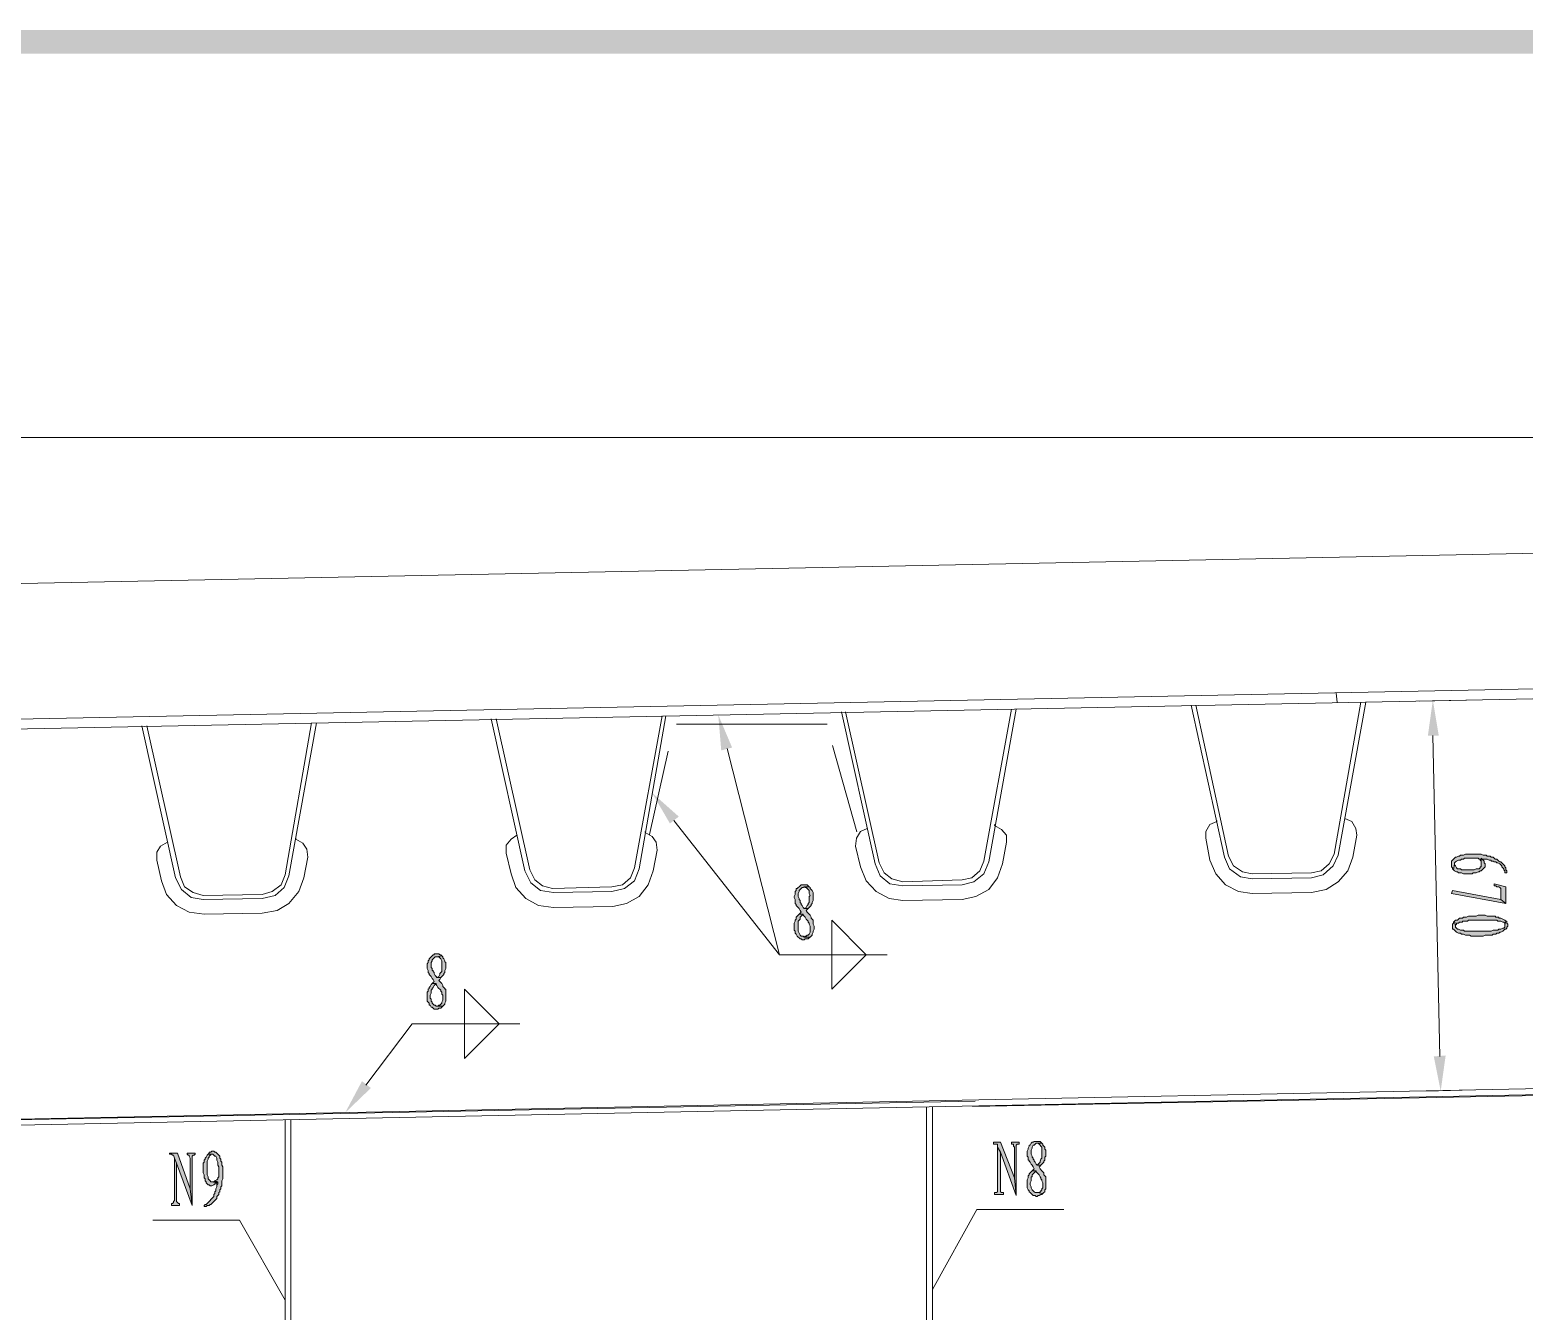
# Model space of a CAD drawing. Header units: inches. Extents: x 20 to 409, y 5 to 283.
# Drawn here: x 280.1 to 344.2, y 228.2 to 283.1 of the extents above; entities that cross this region are included whole.
import ezdxf

# ---------------------------------------------------------------- set-up
doc = ezdxf.new("R2010")
doc.units = ezdxf.units.IN
doc.header["$MEASUREMENT"] = 0
doc.layers.add('C00-00-00', color=7, linetype='Continuous')
doc.layers.add('CFF-00-00', color=1, linetype='Continuous')

msp = doc.modelspace()

# ---------------------------------------------------------------- hatches: boundary and pattern name
at = {"layer": 'C00-00-00'}
h = msp.add_hatch(color=0, dxfattribs=at)
h.dxf.hatch_style = 2
h.paths.add_polyline_path([(408.822, 283.101), (28.838, 282.085), (27.822, 283.101)])
h = msp.add_hatch(color=0, dxfattribs=at)
h.dxf.hatch_style = 2
h.paths.add_polyline_path([(407.806, 282.085), (408.822, 283.101), (28.838, 282.085)])
h = msp.add_hatch(color=0, dxfattribs=at)
h.dxf.hatch_style = 2
h.paths.add_polyline_path([(340.581, 252.832), (340.115, 252.832), (340.327, 254.356)])
h = msp.add_hatch(color=0, dxfattribs=at)
h.dxf.hatch_style = 2
h.paths.add_polyline_path([(309.804, 252.197), (309.677, 253.721), (310.27, 252.324)])
h = msp.add_hatch(color=0, dxfattribs=at)
h.dxf.hatch_style = 2
h.paths.add_polyline_path([(307.603, 249.065), (306.841, 250.377), (307.984, 249.361)])
h = msp.add_hatch(color=0, dxfattribs=at)
h.dxf.hatch_style = 2
h.paths.add_polyline_path([(343.502, 246.948), (343.502, 247.033), (343.459, 247.075), (343.459, 247.16), (343.417, 247.202), (343.417, 247.244), (343.375, 247.287), (343.332, 247.329), (343.29, 247.371), (343.248, 247.414), (343.205, 247.414), (343.163, 247.456), (343.121, 247.498), (343.078, 247.541), (342.994, 247.541), (342.951, 247.583), (342.909, 247.625), (342.824, 247.625), (342.782, 247.668), (342.655, 247.668), (342.613, 247.71), (342.486, 247.71), (342.401, 247.752), (342.316, 247.752), (341.724, 247.752), (341.639, 247.71), (341.512, 247.71), (341.47, 247.668), (341.427, 247.668), (341.343, 247.625), (341.3, 247.625), (341.258, 247.583), (341.216, 247.541), (341.173, 247.498), (341.131, 247.456), (341.131, 247.202), (341.173, 247.16), (341.173, 247.117), (341.216, 247.075), (341.258, 247.329), (341.258, 247.371), (341.3, 247.414), (341.343, 247.456), (341.427, 247.498), (341.512, 247.498), (341.554, 247.541), (341.639, 247.541), (341.681, 247.583), (342.274, 247.583), (342.316, 247.541), (342.359, 247.541), (342.359, 247.498), (342.401, 247.456), (342.401, 247.287), (342.401, 247.583), (342.443, 247.541), (342.655, 247.541), (342.74, 247.498), (342.824, 247.498), (342.824, 247.456), (342.909, 247.456), (342.951, 247.414), (343.036, 247.414), (343.078, 247.371), (343.121, 247.371), (343.205, 247.329), (343.248, 247.287), (343.29, 247.244), (343.29, 247.202), (343.332, 247.16), (343.375, 247.117), (343.375, 247.075), (343.417, 247.033), (343.417, 246.948)])
h = msp.add_hatch(color=0, dxfattribs=at)
h.dxf.hatch_style = 2
h.paths.add_polyline_path([(342.57, 247.244), (342.57, 247.329), (342.528, 247.371), (342.528, 247.456), (342.486, 247.498), (342.443, 247.541), (342.401, 247.583), (342.401, 247.202), (342.359, 247.202), (342.359, 247.16), (342.316, 247.117), (342.189, 247.117), (342.105, 247.075), (341.554, 247.075), (341.512, 247.117), (341.427, 247.117), (341.385, 247.117), (341.343, 247.16), (341.3, 247.244), (341.258, 247.287), (341.258, 247.329), (341.216, 247.075), (341.258, 247.033), (341.343, 246.99), (341.385, 246.99), (341.427, 246.948), (341.554, 246.948), (341.639, 246.906), (342.02, 246.906), (342.062, 246.948), (342.189, 246.948), (342.274, 246.99), (342.316, 246.99), (342.359, 247.033), (342.401, 247.033), (342.443, 247.075), (342.486, 247.117), (342.528, 247.16), (342.57, 247.202)])
h = msp.add_hatch(color=0, dxfattribs=at)
h.dxf.hatch_style = 2
h.paths.add_polyline_path([(313.36, 246.44), (313.233, 246.44), (313.191, 246.398), (313.149, 246.355), (313.106, 246.313), (313.064, 246.271), (313.022, 246.271), (313.022, 246.186), (312.979, 246.144), (312.979, 246.017), (312.937, 245.932), (312.937, 245.89), (312.979, 245.805), (312.979, 245.636), (313.022, 245.593), (313.022, 245.551), (313.064, 245.509), (313.106, 245.466), (313.149, 245.424), (313.191, 245.339), (313.233, 245.255), (313.191, 245.212), (313.149, 245.17), (313.318, 245.17), (313.318, 245.128), (313.36, 245.085), (313.403, 245.043), (313.445, 244.958), (313.487, 244.916), (313.53, 244.874), (313.53, 244.831), (313.572, 244.789), (313.572, 244.747), (313.614, 244.662), (313.614, 244.408), (313.572, 244.323), (313.53, 244.281), (313.487, 244.281), (313.445, 244.239), (313.403, 244.239), (313.36, 244.196), (313.614, 244.196), (313.657, 244.239), (313.699, 244.281), (313.699, 244.323), (313.741, 244.408), (313.741, 244.45), (313.784, 244.535), (313.784, 244.662), (313.741, 244.747), (313.741, 244.916), (313.699, 244.958), (313.657, 245.001), (313.657, 245.043), (313.614, 245.128), (313.572, 245.17), (313.487, 245.255), (313.445, 245.339), (313.487, 245.382), (313.53, 245.424), (313.36, 245.424), (313.318, 245.466), (313.276, 245.551), (313.233, 245.593), (313.233, 245.636), (313.191, 245.678), (313.191, 245.763), (313.149, 245.805), (313.149, 245.847), (313.106, 245.932), (313.106, 246.059), (313.149, 246.144), (313.149, 246.186), (313.191, 246.228), (313.233, 246.271), (313.276, 246.313), (313.318, 246.313), (313.36, 246.355), (313.572, 246.355), (313.53, 246.398), (313.487, 246.44)])
h = msp.add_hatch(color=0, dxfattribs=at)
h.dxf.hatch_style = 2
h.paths.add_polyline_path([(313.572, 246.355), (313.36, 246.355), (313.403, 246.313), (313.445, 246.313), (313.487, 246.271), (313.53, 246.228), (313.572, 246.186), (313.572, 246.059), (313.614, 245.974), (313.572, 245.932), (313.572, 245.678), (313.53, 245.636), (313.53, 245.593), (313.487, 245.551), (313.445, 245.466), (313.36, 245.424), (313.53, 245.424), (313.572, 245.466), (313.614, 245.509), (313.657, 245.551), (313.657, 245.593), (313.699, 245.636), (313.699, 245.678), (313.741, 245.763), (313.741, 246.101), (313.699, 246.186), (313.657, 246.228), (313.614, 246.271), (313.614, 246.313)])
h = msp.add_hatch(color=0, dxfattribs=at)
h.dxf.hatch_style = 2
h.paths.add_polyline_path([(343.459, 245.636), (343.248, 245.805), (341.173, 246.186), (341.131, 246.059)])
h = msp.add_hatch(color=0, dxfattribs=at)
h.dxf.hatch_style = 2
h.paths.add_polyline_path([(343.459, 245.636), (343.459, 246.355), (342.951, 246.482), (342.951, 246.398), (343.036, 246.398), (343.078, 246.355), (343.163, 246.355), (343.205, 246.313), (343.248, 246.271), (343.248, 245.805)])
h = msp.add_hatch(color=0, dxfattribs=at)
h.dxf.hatch_style = 2
h.paths.add_polyline_path([(313.149, 245.17), (313.106, 245.128), (313.064, 245.085), (313.022, 245.043), (313.022, 244.958), (312.979, 244.916), (312.979, 244.874), (312.937, 244.789), (312.937, 244.493), (312.979, 244.45), (312.979, 244.366), (313.022, 244.323), (313.064, 244.239), (313.106, 244.196), (313.149, 244.154), (313.191, 244.112), (313.233, 244.112), (313.276, 244.069), (313.36, 244.069), (313.403, 244.112), (313.53, 244.112), (313.572, 244.154), (313.614, 244.196), (313.36, 244.196), (313.318, 244.239), (313.233, 244.239), (313.191, 244.281), (313.149, 244.366), (313.106, 244.45), (313.106, 244.874), (313.149, 244.916), (313.191, 244.958), (313.191, 245.043), (313.233, 245.085), (313.318, 245.17)])
h = msp.add_hatch(color=0, dxfattribs=at)
h.dxf.hatch_style = 2
h.paths.add_polyline_path([(343.544, 244.704), (343.544, 244.747), (343.502, 244.789), (343.502, 244.874), (343.459, 244.874), (343.417, 244.704), (343.417, 244.62), (343.375, 244.577), (343.332, 244.577), (343.248, 244.535), (343.163, 244.535), (343.121, 244.493), (342.909, 244.493), (342.824, 244.45), (342.359, 244.45), (342.316, 244.45), (341.681, 244.45), (341.639, 244.493), (341.512, 244.493), (341.427, 244.535), (341.385, 244.535), (341.343, 244.577), (341.3, 244.62), (341.3, 244.662), (341.258, 244.874), (341.216, 244.831), (341.216, 244.789), (341.173, 244.747), (341.173, 244.535), (341.216, 244.535), (341.258, 244.493), (341.3, 244.45), (341.343, 244.408), (341.427, 244.366), (341.512, 244.366), (341.554, 244.323), (341.639, 244.323), (341.724, 244.281), (341.893, 244.281), (341.978, 244.239), (342.486, 244.239), (342.57, 244.281), (342.867, 244.281), (342.909, 244.323), (343.036, 244.323), (343.078, 244.366), (343.163, 244.366), (343.205, 244.408), (343.248, 244.408), (343.332, 244.45), (343.375, 244.493), (343.417, 244.535), (343.459, 244.535), (343.502, 244.577), (343.502, 244.62), (343.544, 244.662)])
h = msp.add_hatch(color=0, dxfattribs=at)
h.dxf.hatch_style = 2
h.paths.add_polyline_path([(343.459, 244.874), (343.417, 244.916), (343.332, 244.958), (343.248, 245.001), (343.163, 245.001), (343.163, 245.043), (343.036, 245.043), (342.994, 245.085), (342.655, 245.085), (342.57, 245.128), (342.274, 245.128), (342.189, 245.085), (341.851, 245.085), (341.766, 245.043), (341.724, 245.043), (341.639, 245.043), (341.597, 245.001), (341.47, 245.001), (341.427, 244.958), (341.385, 244.916), (341.3, 244.916), (341.258, 244.874), (341.3, 244.662), (341.3, 244.704), (341.343, 244.747), (341.343, 244.789), (341.427, 244.789), (341.47, 244.831), (341.597, 244.831), (341.597, 244.874), (341.808, 244.874), (341.851, 244.916), (343.078, 244.916), (343.121, 244.874), (343.248, 244.874), (343.332, 244.831), (343.375, 244.831), (343.417, 244.789), (343.417, 244.704)])
h = msp.add_hatch(color=0, dxfattribs=at)
h.dxf.hatch_style = 2
h.paths.add_polyline_path([(297.612, 243.477), (297.485, 243.477), (297.485, 243.434), (297.443, 243.434), (297.401, 243.392), (297.358, 243.35), (297.316, 243.307), (297.274, 243.265), (297.274, 243.223), (297.231, 243.18), (297.231, 243.096), (297.189, 243.053), (297.189, 242.842), (297.231, 242.757), (297.231, 242.672), (297.274, 242.63), (297.274, 242.588), (297.316, 242.545), (297.358, 242.503), (297.401, 242.418), (297.443, 242.376), (297.485, 242.291), (297.443, 242.249), (297.401, 242.207), (297.57, 242.207), (297.57, 242.164), (297.612, 242.122), (297.655, 242.037), (297.697, 241.995), (297.739, 241.953), (297.782, 241.91), (297.782, 241.868), (297.824, 241.826), (297.824, 241.741), (297.866, 241.699), (297.866, 241.487), (297.824, 241.402), (297.824, 241.36), (297.782, 241.318), (297.739, 241.275), (297.697, 241.275), (297.655, 241.233), (297.612, 241.233), (297.866, 241.233), (297.909, 241.275), (297.951, 241.318), (297.951, 241.36), (297.993, 241.445), (297.993, 241.953), (297.951, 241.953), (297.951, 241.995), (297.909, 242.037), (297.866, 242.08), (297.866, 242.122), (297.824, 242.207), (297.739, 242.291), (297.697, 242.334), (297.739, 242.376), (297.782, 242.461), (297.612, 242.461), (297.57, 242.503), (297.528, 242.545), (297.485, 242.63), (297.485, 242.672), (297.443, 242.715), (297.443, 242.757), (297.401, 242.757), (297.401, 242.842), (297.358, 242.884), (297.358, 243.096), (297.401, 243.18), (297.401, 243.223), (297.443, 243.265), (297.485, 243.307), (297.528, 243.35), (297.612, 243.35), (297.824, 243.392), (297.782, 243.434), (297.739, 243.434), (297.697, 243.477)])
h = msp.add_hatch(color=0, dxfattribs=at)
h.dxf.hatch_style = 2
h.paths.add_polyline_path([(297.824, 243.392), (297.612, 243.35), (297.697, 243.35), (297.739, 243.307), (297.782, 243.265), (297.824, 243.18), (297.824, 242.715), (297.782, 242.672), (297.739, 242.63), (297.739, 242.588), (297.697, 242.503), (297.612, 242.461), (297.782, 242.461), (297.824, 242.503), (297.866, 242.545), (297.909, 242.588), (297.909, 242.63), (297.951, 242.672), (297.951, 242.757), (297.993, 242.842), (297.993, 243.096), (297.951, 243.138), (297.951, 243.18), (297.909, 243.265), (297.866, 243.307), (297.866, 243.35)])
h = msp.add_hatch(color=0, dxfattribs=at)
h.dxf.hatch_style = 2
h.paths.add_polyline_path([(297.401, 242.207), (297.358, 242.164), (297.316, 242.08), (297.274, 242.037), (297.274, 241.995), (297.231, 241.953), (297.231, 241.868), (297.189, 241.826), (297.189, 241.445), (297.231, 241.402), (297.274, 241.36), (297.274, 241.275), (297.316, 241.275), (297.358, 241.191), (297.401, 241.191), (297.443, 241.148), (297.485, 241.106), (297.612, 241.106), (297.655, 241.106), (297.697, 241.148), (297.782, 241.148), (297.824, 241.191), (297.866, 241.233), (297.57, 241.233), (297.528, 241.275), (297.485, 241.275), (297.443, 241.318), (297.401, 241.36), (297.401, 241.402), (297.358, 241.445), (297.358, 241.529), (297.316, 241.572), (297.316, 241.699), (297.358, 241.783), (297.358, 241.91), (297.401, 241.953), (297.401, 241.995), (297.443, 242.037), (297.485, 242.122), (297.57, 242.207)])
h = msp.add_hatch(color=0, dxfattribs=at)
h.dxf.hatch_style = 2
h.paths.add_polyline_path([(340.877, 239.116), (340.369, 239.074), (340.665, 237.592)])
h = msp.add_hatch(color=0, dxfattribs=at)
h.dxf.hatch_style = 2
h.paths.add_polyline_path([(294.776, 237.719), (293.675, 236.661), (294.395, 238.016)])
h = msp.add_hatch(color=0, dxfattribs=at)
h.dxf.hatch_style = 2
h.paths.add_polyline_path([(321.785, 235.391), (321.488, 235.391), (321.488, 235.306), (321.658, 235.306), (321.658, 235.179), (321.785, 234.968), (322.462, 233.105), (322.377, 233.867)])
h = msp.add_hatch(color=0, dxfattribs=at)
h.dxf.hatch_style = 2
h.paths.add_polyline_path([(322.589, 235.391), (322.25, 235.391), (322.25, 235.306), (322.335, 235.306), (322.335, 235.222), (322.377, 235.179), (322.377, 233.867), (322.462, 233.105), (322.462, 235.264), (322.504, 235.306), (322.589, 235.306)])
h = msp.add_hatch(color=0, dxfattribs=at)
h.dxf.hatch_style = 2
h.paths.add_polyline_path([(323.351, 235.433), (323.224, 235.433), (323.182, 235.391), (323.139, 235.391), (323.097, 235.349), (323.055, 235.264), (323.012, 235.264), (323.012, 235.222), (322.97, 235.137), (322.97, 235.095), (322.928, 235.01), (322.928, 234.798), (322.97, 234.756), (322.97, 234.629), (323.012, 234.629), (323.012, 234.587), (323.055, 234.544), (323.097, 234.46), (323.139, 234.417), (323.182, 234.333), (323.224, 234.248), (323.182, 234.206), (323.139, 234.163), (323.309, 234.163), (323.309, 234.121), (323.351, 234.079), (323.393, 234.036), (323.436, 233.994), (323.478, 233.909), (323.52, 233.867), (323.52, 233.825), (323.563, 233.782), (323.563, 233.74), (323.605, 233.655), (323.605, 233.444), (323.563, 233.401), (323.563, 233.359), (323.52, 233.317), (323.52, 233.274), (323.478, 233.274), (323.436, 233.232), (323.351, 233.232), (323.605, 233.19), (323.647, 233.232), (323.69, 233.274), (323.69, 233.359), (323.732, 233.401), (323.732, 233.909), (323.69, 233.952), (323.647, 233.994), (323.647, 234.079), (323.605, 234.121), (323.563, 234.163), (323.478, 234.248), (323.436, 234.333), (323.478, 234.375), (323.52, 234.417), (323.351, 234.417), (323.309, 234.46), (323.266, 234.544), (323.224, 234.587), (323.224, 234.629), (323.182, 234.671), (323.182, 234.714), (323.139, 234.756), (323.139, 234.798), (323.097, 234.883), (323.097, 235.052), (323.139, 235.137), (323.139, 235.179), (323.182, 235.264), (323.224, 235.264), (323.266, 235.306), (323.309, 235.349), (323.563, 235.349), (323.52, 235.391), (323.478, 235.433)])
h = msp.add_hatch(color=0, dxfattribs=at)
h.dxf.hatch_style = 2
h.paths.add_polyline_path([(323.563, 235.349), (323.351, 235.349), (323.393, 235.349), (323.436, 235.306), (323.478, 235.264), (323.52, 235.222), (323.563, 235.179), (323.563, 234.714), (323.52, 234.671), (323.478, 234.587), (323.478, 234.544), (323.436, 234.502), (323.351, 234.417), (323.52, 234.417), (323.563, 234.46), (323.605, 234.502), (323.647, 234.544), (323.647, 234.587), (323.69, 234.629), (323.69, 234.756), (323.732, 234.798), (323.732, 235.052), (323.69, 235.095), (323.69, 235.179), (323.647, 235.222), (323.605, 235.264), (323.605, 235.306)])
h = msp.add_hatch(color=0, dxfattribs=at)
h.dxf.hatch_style = 2
h.paths.add_polyline_path([(286.479, 234.925), (286.14, 234.925), (286.14, 234.883), (286.225, 234.883), (286.267, 234.841), (286.309, 234.841), (286.352, 234.714), (286.436, 234.502), (287.114, 232.682), (287.029, 233.401)])
h = msp.add_hatch(color=0, dxfattribs=at)
h.dxf.hatch_style = 2
h.paths.add_polyline_path([(286.352, 234.714), (286.352, 232.893), (286.309, 232.851), (286.309, 232.809), (286.267, 232.766), (286.225, 232.766), (286.225, 232.682), (286.563, 232.682), (286.563, 232.766), (286.521, 232.766), (286.479, 232.809), (286.436, 232.851), (286.436, 234.502)])
h = msp.add_hatch(color=0, dxfattribs=at)
h.dxf.hatch_style = 2
h.paths.add_polyline_path([(287.241, 234.925), (286.902, 234.925), (286.902, 234.883), (286.944, 234.841), (286.987, 234.841), (286.987, 234.798), (287.029, 234.714), (287.029, 233.401), (287.114, 232.682), (287.114, 234.798), (287.156, 234.841), (287.198, 234.841), (287.241, 234.883)])
h = msp.add_hatch(color=0, dxfattribs=at)
h.dxf.hatch_style = 2
h.paths.add_polyline_path([(287.791, 234.883), (287.749, 234.841), (287.706, 234.756), (287.664, 234.714), (287.664, 234.671), (287.622, 234.629), (287.622, 234.544), (287.579, 234.502), (287.579, 234.079), (287.622, 233.994), (287.622, 233.867), (287.664, 233.825), (287.664, 233.74), (287.706, 233.698), (287.706, 233.655), (287.749, 233.613), (287.791, 233.571), (287.833, 233.571), (287.876, 233.528), (287.918, 233.528), (287.96, 233.528), (288.045, 233.571), (288.087, 233.613), (288.13, 233.613), (288.172, 233.655), (287.96, 233.698), (287.918, 233.698), (287.876, 233.74), (287.833, 233.782), (287.791, 233.825), (287.791, 233.909), (287.749, 233.994), (287.749, 234.587), (287.791, 234.671), (287.791, 234.714), (287.833, 234.756), (287.833, 234.798), (287.876, 234.841), (287.918, 234.841), (287.918, 234.883), (287.96, 234.883)])
h = msp.add_hatch(color=0, dxfattribs=at)
h.dxf.hatch_style = 2
h.paths.add_polyline_path([(288.003, 235.01), (287.96, 235.01), (287.918, 234.968), (287.833, 234.968), (287.833, 234.925), (287.791, 234.883), (288.003, 234.883), (288.045, 234.841), (288.087, 234.798), (288.13, 234.798), (288.172, 234.714), (288.172, 234.629), (288.214, 234.544), (288.214, 234.417), (288.257, 234.333), (288.257, 233.909), (288.214, 233.867), (288.214, 233.825), (288.172, 233.782), (288.087, 233.74), (288.214, 233.698), (288.214, 233.613), (288.172, 233.571), (288.172, 233.486), (288.13, 233.401), (288.13, 233.317), (288.087, 233.274), (288.087, 233.19), (288.045, 233.147), (288.045, 233.063), (288.003, 233.02), (287.96, 232.978), (287.918, 232.936), (287.876, 232.893), (287.833, 232.851), (287.791, 232.809), (287.749, 232.766), (287.706, 232.724), (287.664, 232.724), (287.622, 232.682), (287.622, 232.639), (287.664, 232.639), (287.706, 232.639), (287.749, 232.682), (287.833, 232.682), (287.876, 232.724), (287.918, 232.724), (287.96, 232.766), (288.003, 232.809), (288.045, 232.851), (288.087, 232.893), (288.13, 232.936), (288.172, 232.978), (288.172, 233.063), (288.214, 233.105), (288.257, 233.147), (288.257, 233.232), (288.299, 233.274), (288.299, 233.359), (288.341, 233.401), (288.341, 233.486), (288.384, 233.528), (288.384, 233.74), (288.426, 233.825), (288.426, 234.333), (288.384, 234.417), (288.384, 234.544), (288.341, 234.587), (288.341, 234.671), (288.299, 234.714), (288.299, 234.798), (288.257, 234.841), (288.214, 234.883), (288.172, 234.925), (288.13, 234.968), (288.087, 234.968), (288.045, 235.01)])
h = msp.add_hatch(color=0, dxfattribs=at)
h.dxf.hatch_style = 2
h.paths.add_polyline_path([(321.658, 235.179), (321.658, 233.274), (321.615, 233.232), (321.531, 233.232), (321.531, 233.147), (321.912, 233.147), (321.912, 233.232), (321.827, 233.232), (321.785, 233.274), (321.785, 234.968)])
h = msp.add_hatch(color=0, dxfattribs=at)
h.dxf.hatch_style = 2
h.paths.add_polyline_path([(323.139, 234.163), (323.097, 234.121), (323.055, 234.079), (323.012, 234.036), (323.012, 233.994), (322.97, 233.952), (322.97, 233.867), (322.928, 233.782), (322.928, 233.444), (322.97, 233.359), (323.012, 233.317), (323.012, 233.274), (323.055, 233.232), (323.097, 233.19), (323.139, 233.147), (323.182, 233.105), (323.266, 233.105), (323.309, 233.063), (323.351, 233.063), (323.393, 233.105), (323.436, 233.105), (323.52, 233.147), (323.563, 233.147), (323.605, 233.19), (323.351, 233.232), (323.266, 233.232), (323.224, 233.274), (323.182, 233.317), (323.139, 233.359), (323.097, 233.444), (323.097, 233.486), (323.055, 233.571), (323.055, 233.655), (323.097, 233.74), (323.097, 233.909), (323.139, 233.909), (323.139, 233.994), (323.182, 234.036), (323.224, 234.079), (323.309, 234.163)])
h = msp.add_hatch(color=0, dxfattribs=at)
h.dxf.hatch_style = 2
h.paths.add_polyline_path([(288.087, 233.74), (288.045, 233.698), (287.96, 233.698), (288.172, 233.655), (288.214, 233.698)])

# ---------------------------------------------------------------- linework, layer by layer
at = {"layer": 'C00-00-00', "color": 0, "lineweight": 0}
for points in [[(52.714, 265.617), (384.734, 265.617)], [(362.086, 261.003), (95.09, 255.669)], [(386.216, 255.245), (51.19, 248.557)], [(386.216, 255.669), (51.232, 248.98)], [(336.22, 254.272), (336.178, 254.653)], [(314.969, 253.848), (316.408, 247.329)], [(315.138, 253.848), (316.578, 247.371), (316.789, 246.948), (317.128, 246.694), (317.594, 246.567)], [(321.065, 247.456), (322.25, 253.975)], [(321.277, 247.414), (322.462, 253.975)], [(329.955, 254.145), (331.394, 247.625)], [(330.167, 254.145), (331.564, 247.668), (331.775, 247.244), (332.156, 246.99), (332.58, 246.906)], [(336.093, 247.752), (337.236, 254.272)], [(336.263, 247.71), (337.448, 254.272)], [(341.766, 254.356), (339.734, 254.314)], [(284.955, 253.256), (286.394, 246.736)], [(285.166, 253.256), (286.606, 246.779), (286.775, 246.355), (287.156, 246.101), (287.579, 245.974)], [(291.093, 246.863), (292.236, 253.383)], [(291.262, 246.821), (292.448, 253.383)], [(299.941, 253.552), (301.38, 247.033)], [(300.152, 253.552), (301.592, 247.075), (301.803, 246.652), (302.142, 246.398), (302.565, 246.271)], [(306.079, 247.16), (307.264, 253.679)], [(306.291, 247.117), (307.434, 253.679)], [(340.623, 239.074), (340.327, 252.832)], [(310.058, 252.282), (312.302, 243.434)], [(306.545, 248.684), (306.545, 248.726)], [(306.883, 247.033), (307.053, 247.922), (307.01, 248.26), (306.841, 248.514), (306.545, 248.684)], [(307.772, 249.192), (312.302, 243.434)], [(316.07, 248.853), (315.773, 248.726), (315.604, 248.43), (315.562, 248.091)], [(316.07, 248.853), (316.07, 248.895)], [(321.531, 248.98), (321.531, 249.022)], [(321.869, 247.329), (322.039, 248.26), (322.039, 248.557), (321.827, 248.811), (321.531, 248.98)], [(331.056, 249.149), (330.759, 249.022), (330.59, 248.726), (330.59, 248.43)], [(331.056, 249.149), (331.056, 249.192)], [(336.559, 249.276), (336.559, 249.319)], [(336.898, 247.625), (337.067, 248.557), (337.025, 248.853), (336.855, 249.149), (336.559, 249.276)], [(286.055, 248.26), (285.759, 248.091), (285.59, 247.837), (285.59, 247.498)], [(286.055, 248.26), (286.055, 248.303)], [(291.559, 248.387), (291.559, 248.43)], [(291.897, 246.736), (292.067, 247.625), (292.024, 247.964), (291.855, 248.218), (291.559, 248.387)], [(301.041, 248.557), (300.787, 248.387), (300.576, 248.133), (300.576, 247.795)], [(301.041, 248.557), (301.041, 248.599)], [(315.562, 248.091), (315.773, 247.202)], [(330.59, 248.43), (330.759, 247.498)], [(285.59, 247.498), (285.801, 246.609)], [(300.576, 247.795), (300.787, 246.906)], [(320.134, 246.652), (320.557, 246.736), (320.896, 247.033), (321.065, 247.456)], [(320.134, 246.44), (320.642, 246.567), (321.065, 246.906), (321.277, 247.414)], [(330.759, 247.498), (331.013, 246.906), (331.437, 246.44), (331.987, 246.144), (332.58, 246.059)], [(331.394, 247.625), (331.606, 247.117), (332.072, 246.779), (332.58, 246.694)], [(332.58, 246.059), (335.12, 246.101), (335.755, 246.228), (336.263, 246.567), (336.686, 247.033), (336.898, 247.625)], [(335.12, 246.948), (335.543, 247.033), (335.882, 247.329), (336.093, 247.752)], [(335.12, 246.736), (335.628, 246.863), (336.051, 247.244), (336.263, 247.71)], [(290.119, 246.017), (290.543, 246.144), (290.924, 246.44), (291.093, 246.863)], [(290.119, 245.847), (290.67, 245.974), (291.051, 246.313), (291.262, 246.821)], [(300.787, 246.906), (300.999, 246.313), (301.422, 245.847), (301.973, 245.551), (302.608, 245.466)], [(301.38, 247.033), (301.634, 246.525), (302.057, 246.186), (302.608, 246.101)], [(302.608, 245.466), (305.148, 245.509), (305.74, 245.636), (306.291, 245.932), (306.672, 246.44), (306.883, 247.033)], [(305.105, 246.355), (305.571, 246.44), (305.91, 246.736), (306.079, 247.16)], [(305.105, 246.144), (305.656, 246.271), (306.079, 246.609), (306.291, 247.117)], [(315.773, 247.202), (316.027, 246.609), (316.451, 246.144), (317.001, 245.847), (317.594, 245.763)], [(316.408, 247.329), (316.62, 246.821), (317.043, 246.482), (317.594, 246.398)], [(317.594, 245.763), (320.134, 245.805), (320.726, 245.932), (321.277, 246.228), (321.658, 246.736), (321.869, 247.329)], [(332.58, 246.906), (335.12, 246.948)], [(285.801, 246.609), (286.013, 246.017), (286.436, 245.551), (286.987, 245.255), (287.622, 245.17)], [(286.394, 246.736), (286.648, 246.228), (287.071, 245.89), (287.579, 245.805)], [(287.622, 245.17), (290.119, 245.212), (290.754, 245.339), (291.262, 245.636), (291.686, 246.144), (291.897, 246.736)], [(302.565, 246.271), (305.105, 246.355)], [(302.608, 246.101), (305.105, 246.144)], [(317.594, 246.567), (320.134, 246.652)], [(317.594, 246.398), (320.134, 246.44)], [(332.58, 246.694), (335.12, 246.736)], [(287.579, 245.974), (290.119, 246.017)], [(287.579, 245.805), (290.119, 245.847)], [(312.302, 243.434), (316.916, 243.434)], [(312.302, 243.434), (316.916, 243.434)], [(294.564, 237.846), (296.554, 240.471)], [(386.216, 238.524), (158.844, 233.952)], [(386.216, 238.27), (158.844, 233.698), (63.678, 231.793)], [(342.105, 237.635), (340.073, 237.592)], [(318.61, 236.915), (318.61, 179.003)], [(318.864, 236.915), (318.864, 179.003)], [(291.093, 236.365), (291.093, 179.003)], [(291.347, 236.365), (291.347, 179.003)], [(285.42, 232.047), (289.146, 232.047), (291.093, 228.618)], [(324.494, 232.512), (320.769, 232.512), (318.864, 229.083)]]:
    msp.add_lwpolyline(points, dxfattribs=at)
for points in [[(343.502, 246.948), (343.502, 247.033), (343.459, 247.075), (343.459, 247.16), (343.417, 247.202), (343.417, 247.244), (343.375, 247.287), (343.332, 247.329), (343.29, 247.371), (343.248, 247.414), (343.205, 247.414), (343.163, 247.456), (343.121, 247.498), (343.078, 247.541), (342.994, 247.541), (342.951, 247.583), (342.909, 247.625), (342.824, 247.625), (342.782, 247.668), (342.655, 247.668), (342.613, 247.71), (342.486, 247.71), (342.401, 247.752), (342.316, 247.752), (341.724, 247.752), (341.639, 247.71), (341.512, 247.71), (341.47, 247.668), (341.427, 247.668), (341.343, 247.625), (341.3, 247.625), (341.258, 247.583), (341.216, 247.541), (341.173, 247.498), (341.131, 247.456), (341.131, 247.202), (341.173, 247.16), (341.173, 247.117), (341.216, 247.075), (341.258, 247.329), (341.258, 247.371), (341.3, 247.414), (341.343, 247.456), (341.427, 247.498), (341.512, 247.498), (341.554, 247.541), (341.639, 247.541), (341.681, 247.583), (342.274, 247.583), (342.316, 247.541), (342.359, 247.541), (342.359, 247.498), (342.401, 247.456), (342.401, 247.287), (342.401, 247.583), (342.443, 247.541), (342.655, 247.541), (342.74, 247.498), (342.824, 247.498), (342.824, 247.456), (342.909, 247.456), (342.951, 247.414), (343.036, 247.414), (343.078, 247.371), (343.121, 247.371), (343.205, 247.329), (343.248, 247.287), (343.29, 247.244), (343.29, 247.202), (343.332, 247.16), (343.375, 247.117), (343.375, 247.075), (343.417, 247.033), (343.417, 246.948)], [(342.57, 247.244), (342.57, 247.329), (342.528, 247.371), (342.528, 247.456), (342.486, 247.498), (342.443, 247.541), (342.401, 247.583), (342.401, 247.202), (342.359, 247.202), (342.359, 247.16), (342.316, 247.117), (342.189, 247.117), (342.105, 247.075), (341.554, 247.075), (341.512, 247.117), (341.427, 247.117), (341.385, 247.117), (341.343, 247.16), (341.3, 247.244), (341.258, 247.287), (341.258, 247.329), (341.216, 247.075), (341.258, 247.033), (341.343, 246.99), (341.385, 246.99), (341.427, 246.948), (341.554, 246.948), (341.639, 246.906), (342.02, 246.906), (342.062, 246.948), (342.189, 246.948), (342.274, 246.99), (342.316, 246.99), (342.359, 247.033), (342.401, 247.033), (342.443, 247.075), (342.486, 247.117), (342.528, 247.16), (342.57, 247.202)], [(313.36, 246.44), (313.233, 246.44), (313.191, 246.398), (313.149, 246.355), (313.106, 246.313), (313.064, 246.271), (313.022, 246.271), (313.022, 246.186), (312.979, 246.144), (312.979, 246.017), (312.937, 245.932), (312.937, 245.89), (312.979, 245.805), (312.979, 245.636), (313.022, 245.593), (313.022, 245.551), (313.064, 245.509), (313.106, 245.466), (313.149, 245.424), (313.191, 245.339), (313.233, 245.255), (313.191, 245.212), (313.149, 245.17), (313.318, 245.17), (313.318, 245.128), (313.36, 245.085), (313.403, 245.043), (313.445, 244.958), (313.487, 244.916), (313.53, 244.874), (313.53, 244.831), (313.572, 244.789), (313.572, 244.747), (313.614, 244.662), (313.614, 244.408), (313.572, 244.323), (313.53, 244.281), (313.487, 244.281), (313.445, 244.239), (313.403, 244.239), (313.36, 244.196), (313.614, 244.196), (313.657, 244.239), (313.699, 244.281), (313.699, 244.323), (313.741, 244.408), (313.741, 244.45), (313.784, 244.535), (313.784, 244.662), (313.741, 244.747), (313.741, 244.916), (313.699, 244.958), (313.657, 245.001), (313.657, 245.043), (313.614, 245.128), (313.572, 245.17), (313.487, 245.255), (313.445, 245.339), (313.487, 245.382), (313.53, 245.424), (313.36, 245.424), (313.318, 245.466), (313.276, 245.551), (313.233, 245.593), (313.233, 245.636), (313.191, 245.678), (313.191, 245.763), (313.149, 245.805), (313.149, 245.847), (313.106, 245.932), (313.106, 246.059), (313.149, 246.144), (313.149, 246.186), (313.191, 246.228), (313.233, 246.271), (313.276, 246.313), (313.318, 246.313), (313.36, 246.355), (313.572, 246.355), (313.53, 246.398), (313.487, 246.44)], [(313.572, 246.355), (313.36, 246.355), (313.403, 246.313), (313.445, 246.313), (313.487, 246.271), (313.53, 246.228), (313.572, 246.186), (313.572, 246.059), (313.614, 245.974), (313.572, 245.932), (313.572, 245.678), (313.53, 245.636), (313.53, 245.593), (313.487, 245.551), (313.445, 245.466), (313.36, 245.424), (313.53, 245.424), (313.572, 245.466), (313.614, 245.509), (313.657, 245.551), (313.657, 245.593), (313.699, 245.636), (313.699, 245.678), (313.741, 245.763), (313.741, 246.101), (313.699, 246.186), (313.657, 246.228), (313.614, 246.271), (313.614, 246.313)], [(343.459, 245.636), (343.248, 245.805), (341.173, 246.186), (341.131, 246.059)], [(343.459, 245.636), (343.459, 246.355), (342.951, 246.482), (342.951, 246.398), (343.036, 246.398), (343.078, 246.355), (343.163, 246.355), (343.205, 246.313), (343.248, 246.271), (343.248, 245.805)], [(313.149, 245.17), (313.106, 245.128), (313.064, 245.085), (313.022, 245.043), (313.022, 244.958), (312.979, 244.916), (312.979, 244.874), (312.937, 244.789), (312.937, 244.493), (312.979, 244.45), (312.979, 244.366), (313.022, 244.323), (313.064, 244.239), (313.106, 244.196), (313.149, 244.154), (313.191, 244.112), (313.233, 244.112), (313.276, 244.069), (313.36, 244.069), (313.403, 244.112), (313.53, 244.112), (313.572, 244.154), (313.614, 244.196), (313.36, 244.196), (313.318, 244.239), (313.233, 244.239), (313.191, 244.281), (313.149, 244.366), (313.106, 244.45), (313.106, 244.874), (313.149, 244.916), (313.191, 244.958), (313.191, 245.043), (313.233, 245.085), (313.318, 245.17)], [(314.546, 241.953), (314.546, 244.916), (316.027, 243.434)], [(343.544, 244.704), (343.544, 244.747), (343.502, 244.789), (343.502, 244.874), (343.459, 244.874), (343.417, 244.704), (343.417, 244.62), (343.375, 244.577), (343.332, 244.577), (343.248, 244.535), (343.163, 244.535), (343.121, 244.493), (342.909, 244.493), (342.824, 244.45), (342.359, 244.45), (342.316, 244.45), (341.681, 244.45), (341.639, 244.493), (341.512, 244.493), (341.427, 244.535), (341.385, 244.535), (341.343, 244.577), (341.3, 244.62), (341.3, 244.662), (341.258, 244.874), (341.216, 244.831), (341.216, 244.789), (341.173, 244.747), (341.173, 244.535), (341.216, 244.535), (341.258, 244.493), (341.3, 244.45), (341.343, 244.408), (341.427, 244.366), (341.512, 244.366), (341.554, 244.323), (341.639, 244.323), (341.724, 244.281), (341.893, 244.281), (341.978, 244.239), (342.486, 244.239), (342.57, 244.281), (342.867, 244.281), (342.909, 244.323), (343.036, 244.323), (343.078, 244.366), (343.163, 244.366), (343.205, 244.408), (343.248, 244.408), (343.332, 244.45), (343.375, 244.493), (343.417, 244.535), (343.459, 244.535), (343.502, 244.577), (343.502, 244.62), (343.544, 244.662)], [(343.459, 244.874), (343.417, 244.916), (343.332, 244.958), (343.248, 245.001), (343.163, 245.001), (343.163, 245.043), (343.036, 245.043), (342.994, 245.085), (342.655, 245.085), (342.57, 245.128), (342.274, 245.128), (342.189, 245.085), (341.851, 245.085), (341.766, 245.043), (341.724, 245.043), (341.639, 245.043), (341.597, 245.001), (341.47, 245.001), (341.427, 244.958), (341.385, 244.916), (341.3, 244.916), (341.258, 244.874), (341.3, 244.662), (341.3, 244.704), (341.343, 244.747), (341.343, 244.789), (341.427, 244.789), (341.47, 244.831), (341.597, 244.831), (341.597, 244.874), (341.808, 244.874), (341.851, 244.916), (343.078, 244.916), (343.121, 244.874), (343.248, 244.874), (343.332, 244.831), (343.375, 244.831), (343.417, 244.789), (343.417, 244.704)], [(297.612, 243.477), (297.485, 243.477), (297.485, 243.434), (297.443, 243.434), (297.401, 243.392), (297.358, 243.35), (297.316, 243.307), (297.274, 243.265), (297.274, 243.223), (297.231, 243.18), (297.231, 243.096), (297.189, 243.053), (297.189, 242.842), (297.231, 242.757), (297.231, 242.672), (297.274, 242.63), (297.274, 242.588), (297.316, 242.545), (297.358, 242.503), (297.401, 242.418), (297.443, 242.376), (297.485, 242.291), (297.443, 242.249), (297.401, 242.207), (297.57, 242.207), (297.57, 242.164), (297.612, 242.122), (297.655, 242.037), (297.697, 241.995), (297.739, 241.953), (297.782, 241.91), (297.782, 241.868), (297.824, 241.826), (297.824, 241.741), (297.866, 241.699), (297.866, 241.487), (297.824, 241.402), (297.824, 241.36), (297.782, 241.318), (297.739, 241.275), (297.697, 241.275), (297.655, 241.233), (297.612, 241.233), (297.866, 241.233), (297.909, 241.275), (297.951, 241.318), (297.951, 241.36), (297.993, 241.445), (297.993, 241.953), (297.951, 241.953), (297.951, 241.995), (297.909, 242.037), (297.866, 242.08), (297.866, 242.122), (297.824, 242.207), (297.739, 242.291), (297.697, 242.334), (297.739, 242.376), (297.782, 242.461), (297.612, 242.461), (297.57, 242.503), (297.528, 242.545), (297.485, 242.63), (297.485, 242.672), (297.443, 242.715), (297.443, 242.757), (297.401, 242.757), (297.401, 242.842), (297.358, 242.884), (297.358, 243.096), (297.401, 243.18), (297.401, 243.223), (297.443, 243.265), (297.485, 243.307), (297.528, 243.35), (297.612, 243.35), (297.824, 243.392), (297.782, 243.434), (297.739, 243.434), (297.697, 243.477)], [(297.824, 243.392), (297.612, 243.35), (297.697, 243.35), (297.739, 243.307), (297.782, 243.265), (297.824, 243.18), (297.824, 242.715), (297.782, 242.672), (297.739, 242.63), (297.739, 242.588), (297.697, 242.503), (297.612, 242.461), (297.782, 242.461), (297.824, 242.503), (297.866, 242.545), (297.909, 242.588), (297.909, 242.63), (297.951, 242.672), (297.951, 242.757), (297.993, 242.842), (297.993, 243.096), (297.951, 243.138), (297.951, 243.18), (297.909, 243.265), (297.866, 243.307), (297.866, 243.35)], [(297.401, 242.207), (297.358, 242.164), (297.316, 242.08), (297.274, 242.037), (297.274, 241.995), (297.231, 241.953), (297.231, 241.868), (297.189, 241.826), (297.189, 241.445), (297.231, 241.402), (297.274, 241.36), (297.274, 241.275), (297.316, 241.275), (297.358, 241.191), (297.401, 241.191), (297.443, 241.148), (297.485, 241.106), (297.612, 241.106), (297.655, 241.106), (297.697, 241.148), (297.782, 241.148), (297.824, 241.191), (297.866, 241.233), (297.57, 241.233), (297.528, 241.275), (297.485, 241.275), (297.443, 241.318), (297.401, 241.36), (297.401, 241.402), (297.358, 241.445), (297.358, 241.529), (297.316, 241.572), (297.316, 241.699), (297.358, 241.783), (297.358, 241.91), (297.401, 241.953), (297.401, 241.995), (297.443, 242.037), (297.485, 242.122), (297.57, 242.207)], [(298.798, 238.989), (298.798, 241.953), (300.279, 240.471)], [(296.554, 240.471), (301.168, 240.471)], [(321.785, 235.391), (321.488, 235.391), (321.488, 235.306), (321.658, 235.306), (321.658, 235.179), (321.785, 234.968), (322.462, 233.105), (322.377, 233.867)], [(322.589, 235.391), (322.25, 235.391), (322.25, 235.306), (322.335, 235.306), (322.335, 235.222), (322.377, 235.179), (322.377, 233.867), (322.462, 233.105), (322.462, 235.264), (322.504, 235.306), (322.589, 235.306)], [(323.351, 235.433), (323.224, 235.433), (323.182, 235.391), (323.139, 235.391), (323.097, 235.349), (323.055, 235.264), (323.012, 235.264), (323.012, 235.222), (322.97, 235.137), (322.97, 235.095), (322.928, 235.01), (322.928, 234.798), (322.97, 234.756), (322.97, 234.629), (323.012, 234.629), (323.012, 234.587), (323.055, 234.544), (323.097, 234.46), (323.139, 234.417), (323.182, 234.333), (323.224, 234.248), (323.182, 234.206), (323.139, 234.163), (323.309, 234.163), (323.309, 234.121), (323.351, 234.079), (323.393, 234.036), (323.436, 233.994), (323.478, 233.909), (323.52, 233.867), (323.52, 233.825), (323.563, 233.782), (323.563, 233.74), (323.605, 233.655), (323.605, 233.444), (323.563, 233.401), (323.563, 233.359), (323.52, 233.317), (323.52, 233.274), (323.478, 233.274), (323.436, 233.232), (323.351, 233.232), (323.605, 233.19), (323.647, 233.232), (323.69, 233.274), (323.69, 233.359), (323.732, 233.401), (323.732, 233.909), (323.69, 233.952), (323.647, 233.994), (323.647, 234.079), (323.605, 234.121), (323.563, 234.163), (323.478, 234.248), (323.436, 234.333), (323.478, 234.375), (323.52, 234.417), (323.351, 234.417), (323.309, 234.46), (323.266, 234.544), (323.224, 234.587), (323.224, 234.629), (323.182, 234.671), (323.182, 234.714), (323.139, 234.756), (323.139, 234.798), (323.097, 234.883), (323.097, 235.052), (323.139, 235.137), (323.139, 235.179), (323.182, 235.264), (323.224, 235.264), (323.266, 235.306), (323.309, 235.349), (323.563, 235.349), (323.52, 235.391), (323.478, 235.433)], [(323.563, 235.349), (323.351, 235.349), (323.393, 235.349), (323.436, 235.306), (323.478, 235.264), (323.52, 235.222), (323.563, 235.179), (323.563, 234.714), (323.52, 234.671), (323.478, 234.587), (323.478, 234.544), (323.436, 234.502), (323.351, 234.417), (323.52, 234.417), (323.563, 234.46), (323.605, 234.502), (323.647, 234.544), (323.647, 234.587), (323.69, 234.629), (323.69, 234.756), (323.732, 234.798), (323.732, 235.052), (323.69, 235.095), (323.69, 235.179), (323.647, 235.222), (323.605, 235.264), (323.605, 235.306)], [(286.479, 234.925), (286.14, 234.925), (286.14, 234.883), (286.225, 234.883), (286.267, 234.841), (286.309, 234.841), (286.352, 234.714), (286.436, 234.502), (287.114, 232.682), (287.029, 233.401)], [(286.352, 234.714), (286.352, 232.893), (286.309, 232.851), (286.309, 232.809), (286.267, 232.766), (286.225, 232.766), (286.225, 232.682), (286.563, 232.682), (286.563, 232.766), (286.521, 232.766), (286.479, 232.809), (286.436, 232.851), (286.436, 234.502)], [(287.241, 234.925), (286.902, 234.925), (286.902, 234.883), (286.944, 234.841), (286.987, 234.841), (286.987, 234.798), (287.029, 234.714), (287.029, 233.401), (287.114, 232.682), (287.114, 234.798), (287.156, 234.841), (287.198, 234.841), (287.241, 234.883)], [(287.791, 234.883), (287.749, 234.841), (287.706, 234.756), (287.664, 234.714), (287.664, 234.671), (287.622, 234.629), (287.622, 234.544), (287.579, 234.502), (287.579, 234.079), (287.622, 233.994), (287.622, 233.867), (287.664, 233.825), (287.664, 233.74), (287.706, 233.698), (287.706, 233.655), (287.749, 233.613), (287.791, 233.571), (287.833, 233.571), (287.876, 233.528), (287.918, 233.528), (287.96, 233.528), (288.045, 233.571), (288.087, 233.613), (288.13, 233.613), (288.172, 233.655), (287.96, 233.698), (287.918, 233.698), (287.876, 233.74), (287.833, 233.782), (287.791, 233.825), (287.791, 233.909), (287.749, 233.994), (287.749, 234.587), (287.791, 234.671), (287.791, 234.714), (287.833, 234.756), (287.833, 234.798), (287.876, 234.841), (287.918, 234.841), (287.918, 234.883), (287.96, 234.883)], [(288.003, 235.01), (287.96, 235.01), (287.918, 234.968), (287.833, 234.968), (287.833, 234.925), (287.791, 234.883), (288.003, 234.883), (288.045, 234.841), (288.087, 234.798), (288.13, 234.798), (288.172, 234.714), (288.172, 234.629), (288.214, 234.544), (288.214, 234.417), (288.257, 234.333), (288.257, 233.909), (288.214, 233.867), (288.214, 233.825), (288.172, 233.782), (288.087, 233.74), (288.214, 233.698), (288.214, 233.613), (288.172, 233.571), (288.172, 233.486), (288.13, 233.401), (288.13, 233.317), (288.087, 233.274), (288.087, 233.19), (288.045, 233.147), (288.045, 233.063), (288.003, 233.02), (287.96, 232.978), (287.918, 232.936), (287.876, 232.893), (287.833, 232.851), (287.791, 232.809), (287.749, 232.766), (287.706, 232.724), (287.664, 232.724), (287.622, 232.682), (287.622, 232.639), (287.664, 232.639), (287.706, 232.639), (287.749, 232.682), (287.833, 232.682), (287.876, 232.724), (287.918, 232.724), (287.96, 232.766), (288.003, 232.809), (288.045, 232.851), (288.087, 232.893), (288.13, 232.936), (288.172, 232.978), (288.172, 233.063), (288.214, 233.105), (288.257, 233.147), (288.257, 233.232), (288.299, 233.274), (288.299, 233.359), (288.341, 233.401), (288.341, 233.486), (288.384, 233.528), (288.384, 233.74), (288.426, 233.825), (288.426, 234.333), (288.384, 234.417), (288.384, 234.544), (288.341, 234.587), (288.341, 234.671), (288.299, 234.714), (288.299, 234.798), (288.257, 234.841), (288.214, 234.883), (288.172, 234.925), (288.13, 234.968), (288.087, 234.968), (288.045, 235.01)], [(321.658, 235.179), (321.658, 233.274), (321.615, 233.232), (321.531, 233.232), (321.531, 233.147), (321.912, 233.147), (321.912, 233.232), (321.827, 233.232), (321.785, 233.274), (321.785, 234.968)], [(323.139, 234.163), (323.097, 234.121), (323.055, 234.079), (323.012, 234.036), (323.012, 233.994), (322.97, 233.952), (322.97, 233.867), (322.928, 233.782), (322.928, 233.444), (322.97, 233.359), (323.012, 233.317), (323.012, 233.274), (323.055, 233.232), (323.097, 233.19), (323.139, 233.147), (323.182, 233.105), (323.266, 233.105), (323.309, 233.063), (323.351, 233.063), (323.393, 233.105), (323.436, 233.105), (323.52, 233.147), (323.563, 233.147), (323.605, 233.19), (323.351, 233.232), (323.266, 233.232), (323.224, 233.274), (323.182, 233.317), (323.139, 233.359), (323.097, 233.444), (323.097, 233.486), (323.055, 233.571), (323.055, 233.655), (323.097, 233.74), (323.097, 233.909), (323.139, 233.909), (323.139, 233.994), (323.182, 234.036), (323.224, 234.079), (323.309, 234.163)], [(288.087, 233.74), (288.045, 233.698), (287.96, 233.698), (288.172, 233.655), (288.214, 233.698)]]:
    msp.add_lwpolyline(points, close=True, dxfattribs=at)
at = {"layer": 'CFF-00-00', "color": 0, "lineweight": 0}
for points in [[(307.88, 253.326), (314.345, 253.326)], [(307.534, 252.172), (306.725, 248.593)], [(314.576, 252.403), (315.615, 248.708)], [(320.58, 236.932), (386.158, 238.202)], [(65.426, 232.198), (320.695, 237.163)]]:
    msp.add_lwpolyline(points, dxfattribs=at)

doc.saveas('drawing.dxf')
